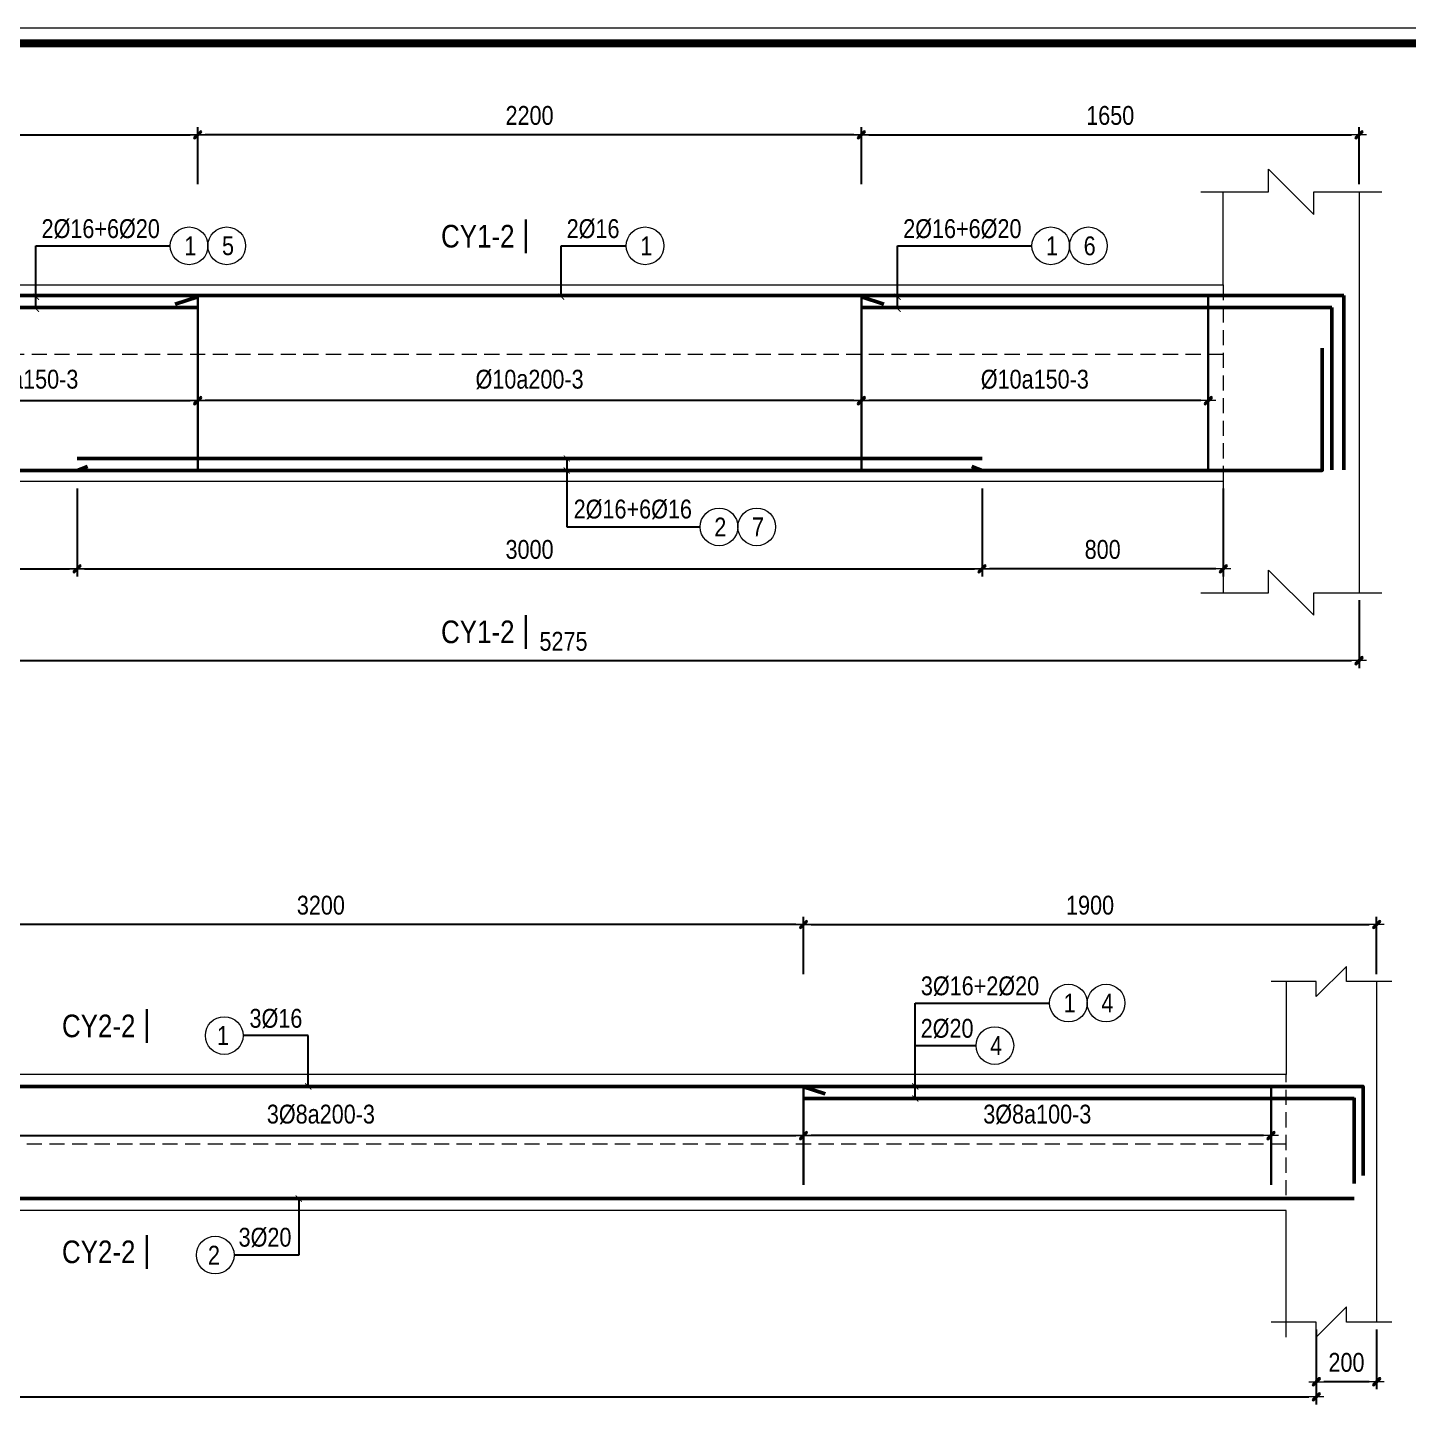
# Model space of a CAD drawing. Header units: millimetres. Extents: x 397144 to 8960116, y 345581 to 674207.
# Drawn here: x 5048503 to 5053080, y 612521 to 617107 of the extents above; entities that cross this region are included whole.
import ezdxf
from ezdxf.enums import TextEntityAlignment as Align
from ezdxf.xclip import XClip

# ---------------------------------------------------------------- set-up
doc = ezdxf.new("R2010")
doc.units = ezdxf.units.MM
doc.header["$XCLIPFRAME"] = 0
doc.header["$PDSIZE"] = -10
doc.linetypes.add('HIDDEN', pattern=[0.375, 0.25, -0.125])
doc.layers.get('0').update_dxf_attribs({"linetype": 'CONTINUOUS'})
doc.layers.get('Defpoints').update_dxf_attribs({"color": 12, "linetype": 'CONTINUOUS'})
for name, color, linetype, lineweight in [('CDAI', 8, 'CONTINUOUS', 30), ('CTHEP', 2, 'CONTINUOUS', 50), ('DBAO', 3, 'CONTINUOUS', 20), ('DGIONG', 4, 'CONTINUOUS', 13), ('KTH', 150, 'CONTINUOUS', 5), ('Net khuat', 8, 'HIDDEN', 13), ('STICK', 1, 'CONTINUOUS', 9), ('TEXT', 7, 'CONTINUOUS', 15)]:
    doc.layers.add(name, color=color, linetype=linetype, lineweight=lineweight)
doc.styles.add('Star-HelCon', font='VHELVCN_0.TTF')
doc.styles.add('TTP-HelCon', font='VHELVCN_0.TTF')
doc.styles.add('VNI-HELVE-CONDENSE', font='VHELVCN_0.TTF')
doc.dimstyles.new('kc-25', dxfattribs={"dimtxt": 62.5, "dimasz": 20, "dimexe": 20, "dimexo": 50, "dimgap": 25, "dimtad": 3, "dimdec": 0, "dimzin": 0, "dimdsep": 46, "dimtxsty": 'VNI-HELVE-CONDENSE', "dimblk": 'DIM', "dimcen": 2.5, "dimclrd": 256, "dimclre": 154, "dimclrt": 7, "dimaunit": 1, "dimadec": 0, "dimazin": 0, "dimtfac": 1, "dimtdec": 0, "dimtix": 1, "dimtmove": 0, "dimatfit": 3, "dimldrblk": 'DOT', "dimfxl": 1, "dimtolj": 1, "dimtzin": 0, "dimarcsym": 0})
doc.dimstyles.new('TTP-25', dxfattribs={"dimscale": 25, "dimtxt": 2.5, "dimasz": 1, "dimexe": 1, "dimexo": 1, "dimgap": 0.09, "dimtad": 0, "dimdec": 4, "dimrnd": 5, "dimzin": 9, "dimdsep": 46, "dimtxsty": 'TTP-HelCon', "dimblk": 'Stick1', "dimcen": 0.09, "dimdle": 1.5, "dimclrd": 256, "dimclre": 256, "dimclrt": 7, "dimadec": 0, "dimazin": 0, "dimtfac": 1, "dimtdec": 4, "dimtmove": 0, "dimatfit": 3, "dimldrblk": '_ArchTick1', "dimfxl": 1, "dimtvp": 1, "dimtolj": 1, "dimtzin": 0, "dimarcsym": 0})

# ---------------------------------------------------------------- blocks, each defined once
blk = doc.blocks.new('Stick1')
at = {"layer": 'STICK'}
h = blk.add_hatch(color=256, dxfattribs=at)
edge = h.paths.add_edge_path()
edge.add_line((0.3, 0.5), (-0.5, -0.3))
edge.add_arc((-0.4, -0.4), 0.141, 135, 315)
edge.add_line((-0.3, -0.5), (0.5, 0.3))
edge.add_arc((0.4, 0.4), 0.141, 315, 495)
blk.add_line((1, 0), (-1, 0), dxfattribs=at)
blk.add_lwpolyline([(0.3, 0.5), (-0.5, -0.3, 1), (-0.3, -0.5), (0.5, 0.3, 1), (0.3, 0.5, 1)], format="xyb", dxfattribs=at)
blk = doc.blocks.new('*D1271')
at = {"layer": 'Defpoints', "color": 0, "transparency": 16777216}
for p in [(5052917.1, 616751.5), (5051267.1, 616562.5), (5052917.1, 616562.5)]:
    blk.add_point(p, dxfattribs=at)
at = {"layer": 'KTH', "lineweight": -2, "transparency": 16777216}
for p, q in [((5051267.1, 616587.5), (5051267.1, 616776.5)), ((5052917.1, 616587.5), (5052917.1, 616776.5)), ((5051292.1, 616751.5), (5052892.1, 616751.5))]:
    blk.add_line(p, q, dxfattribs=at)
at = {"layer": 'KTH', "lineweight": -2, "transparency": 16777216, "xscale": 25, "yscale": 25, "zscale": 25, "rotation": 180}
blk.add_blockref('Stick1', (5051267.1, 616751.5), dxfattribs=at)
at = {"layer": 'KTH', "lineweight": -2, "transparency": 16777216, "xscale": 25, "yscale": 25, "zscale": 25}
blk.add_blockref('Stick1', (5052917.1, 616751.5), dxfattribs=at)
at = {"layer": 'KTH', "color": 7, "transparency": 16777216, "insert": (5052092.1, 616815.4), "char_height": 62.5, "attachment_point": 5, "style": 'TTP-HelCon'}
blk.add_mtext('\\A1;1650', dxfattribs=at)
blk = doc.blocks.new('_ArchTick1')
at = {"color": 0, "const_width": 3.81}
blk.add_lwpolyline([(-12.7, -12.7), (12.7, 12.7)], dxfattribs=at)
blk = doc.blocks.new('*D1272')
at = {"layer": 'Defpoints', "color": 0, "transparency": 16777216}
for p in [(5049067.1, 616751.5), (5049067.1, 616562.5), (5051267.1, 616562.5)]:
    blk.add_point(p, dxfattribs=at)
at = {"layer": 'KTH', "lineweight": -2, "transparency": 16777216}
for p, q in [((5049067.1, 616587.5), (5049067.1, 616776.5)), ((5051267.1, 616587.5), (5051267.1, 616776.5)), ((5051242.1, 616751.5), (5049092.1, 616751.5))]:
    blk.add_line(p, q, dxfattribs=at)
at = {"layer": 'KTH', "lineweight": -2, "transparency": 16777216, "xscale": 25, "yscale": 25, "zscale": 25, "rotation": 180}
blk.add_blockref('Stick1', (5049067.1, 616751.5), dxfattribs=at)
at = {"layer": 'KTH', "lineweight": -2, "transparency": 16777216, "xscale": 25, "yscale": 25, "zscale": 25}
blk.add_blockref('Stick1', (5051267.1, 616751.5), dxfattribs=at)
at = {"layer": 'KTH', "color": 7, "transparency": 16777216, "insert": (5050167.1, 616815.4), "char_height": 62.5, "attachment_point": 5, "style": 'TTP-HelCon'}
blk.add_mtext('\\A1;2200', dxfattribs=at)
blk = doc.blocks.new('*D1273')
at = {"layer": 'Defpoints', "color": 0, "transparency": 16777216}
for p in [(5049067.1, 616751.5), (5047642.1, 616562.5), (5049067.1, 616562.5)]:
    blk.add_point(p, dxfattribs=at)
at = {"layer": 'KTH', "lineweight": -2, "transparency": 16777216}
for p, q in [((5047642.1, 616587.5), (5047642.1, 616776.5)), ((5049067.1, 616587.5), (5049067.1, 616776.5)), ((5047667.1, 616751.5), (5049042.1, 616751.5))]:
    blk.add_line(p, q, dxfattribs=at)
at = {"layer": 'KTH', "lineweight": -2, "transparency": 16777216, "xscale": 25, "yscale": 25, "zscale": 25, "rotation": 180}
blk.add_blockref('Stick1', (5047642.1, 616751.5), dxfattribs=at)
at = {"layer": 'KTH', "lineweight": -2, "transparency": 16777216, "xscale": 25, "yscale": 25, "zscale": 25}
blk.add_blockref('Stick1', (5049067.1, 616751.5), dxfattribs=at)
at = {"layer": 'KTH', "color": 7, "transparency": 16777216, "insert": (5048354.6, 616815.4), "char_height": 62.5, "attachment_point": 5, "style": 'TTP-HelCon'}
blk.add_mtext('\\A1;1425', dxfattribs=at)
blk = doc.blocks.new('*D1294')
at = {"layer": 'Defpoints', "color": 0, "transparency": 16777216}
for p in [(5047642.1, 615234.1), (5052917.1, 615234.1), (5052917.1, 615008.8)]:
    blk.add_point(p, dxfattribs=at)
at = {"layer": 'KTH', "lineweight": -2, "transparency": 16777216}
for p, q in [((5047642.1, 615209.1), (5047642.1, 614983.8)), ((5052917.1, 615209.1), (5052917.1, 614983.8)), ((5047667.1, 615008.8), (5052892.1, 615008.8))]:
    blk.add_line(p, q, dxfattribs=at)
at = {"layer": 'KTH', "lineweight": -2, "transparency": 16777216, "xscale": 25, "yscale": 25, "zscale": 25, "rotation": 180}
blk.add_blockref('Stick1', (5047642.1, 615008.8), dxfattribs=at)
at = {"layer": 'KTH', "lineweight": -2, "transparency": 16777216, "xscale": 25, "yscale": 25, "zscale": 25}
blk.add_blockref('Stick1', (5052917.1, 615008.8), dxfattribs=at)
at = {"layer": 'KTH', "color": 7, "transparency": 16777216, "insert": (5050279.6, 615072.6), "char_height": 62.5, "attachment_point": 5, "style": 'TTP-HelCon'}
blk.add_mtext('\\A1;5275', dxfattribs=at)
blk = doc.blocks.new('*D1297')
at = {"layer": 'Defpoints', "color": 0, "transparency": 16777216}
for p in [(5047917.1, 616025.1), (5049067.1, 616025.1), (5049067.1, 615870.6)]:
    blk.add_point(p, dxfattribs=at)
at = {"layer": 'KTH', "lineweight": -2, "transparency": 16777216}
for p, q in [((5047917.1, 616000.1), (5047917.1, 615845.6)), ((5049067.1, 616000.1), (5049067.1, 615845.6)), ((5047942.1, 615870.6), (5049042.1, 615870.6))]:
    blk.add_line(p, q, dxfattribs=at)
at = {"layer": 'KTH', "lineweight": -2, "transparency": 16777216, "xscale": 25, "yscale": 25, "zscale": 25, "rotation": 180}
blk.add_blockref('Stick1', (5047917.1, 615870.6), dxfattribs=at)
at = {"layer": 'KTH', "lineweight": -2, "transparency": 16777216, "xscale": 25, "yscale": 25, "zscale": 25}
blk.add_blockref('Stick1', (5049067.1, 615870.6), dxfattribs=at)
at = {"layer": 'KTH', "color": 7, "transparency": 16777216, "insert": (5048492.1, 615940.5), "char_height": 62.5, "attachment_point": 5, "style": 'TTP-HelCon'}
blk.add_mtext('\\A1;Þ10a150-3', dxfattribs=at)
blk = doc.blocks.new('*D1298')
at = {"layer": 'Defpoints', "color": 0, "transparency": 16777216}
for p in [(5049067.1, 616025.1), (5051267.1, 616025.1), (5049067.1, 615870.6)]:
    blk.add_point(p, dxfattribs=at)
at = {"layer": 'KTH', "lineweight": -2, "transparency": 16777216}
for p, q in [((5049067.1, 616000.1), (5049067.1, 615845.6)), ((5051267.1, 616000.1), (5051267.1, 615845.6)), ((5051242.1, 615870.6), (5049092.1, 615870.6))]:
    blk.add_line(p, q, dxfattribs=at)
at = {"layer": 'KTH', "lineweight": -2, "transparency": 16777216, "xscale": 25, "yscale": 25, "zscale": 25, "rotation": 180}
blk.add_blockref('Stick1', (5049067.1, 615870.6), dxfattribs=at)
at = {"layer": 'KTH', "lineweight": -2, "transparency": 16777216, "xscale": 25, "yscale": 25, "zscale": 25}
blk.add_blockref('Stick1', (5051267.1, 615870.6), dxfattribs=at)
at = {"layer": 'KTH', "color": 7, "transparency": 16777216, "insert": (5050167.1, 615940.5), "char_height": 62.5, "attachment_point": 5, "style": 'TTP-HelCon'}
blk.add_mtext('\\A1;Þ10a200-3', dxfattribs=at)
blk = doc.blocks.new('*D1299')
at = {"layer": 'Defpoints', "color": 0, "transparency": 16777216}
for p in [(5051267.1, 616025.1), (5052417.1, 616025.1), (5051267.1, 615870.6)]:
    blk.add_point(p, dxfattribs=at)
at = {"layer": 'KTH', "lineweight": -2, "transparency": 16777216}
for p, q in [((5051267.1, 616000.1), (5051267.1, 615845.6)), ((5052417.1, 616000.1), (5052417.1, 615845.6)), ((5052392.1, 615870.6), (5051292.1, 615870.6))]:
    blk.add_line(p, q, dxfattribs=at)
at = {"layer": 'KTH', "lineweight": -2, "transparency": 16777216, "xscale": 25, "yscale": 25, "zscale": 25, "rotation": 180}
blk.add_blockref('Stick1', (5051267.1, 615870.6), dxfattribs=at)
at = {"layer": 'KTH', "lineweight": -2, "transparency": 16777216, "xscale": 25, "yscale": 25, "zscale": 25}
blk.add_blockref('Stick1', (5052417.1, 615870.6), dxfattribs=at)
at = {"layer": 'KTH', "color": 7, "transparency": 16777216, "insert": (5051842.1, 615940.5), "char_height": 62.5, "attachment_point": 5, "style": 'TTP-HelCon'}
blk.add_mtext('\\A1;Þ10a150-3', dxfattribs=at)
blk = doc.blocks.new('DIM')
h = blk.add_hatch(color=1)
h.paths.add_polyline_path([(0.49, 0.29, 1), (0.29, 0.49), (-0.19, 0), (0.19, 0)])
h.paths.add_polyline_path([(0.19, 0), (-0.19, 0), (-0.49, -0.29, 1), (-0.29, -0.49)])
at = {"color": 9}
for p, q in [((-0.19, 0), (-1.5, 0)), ((0.19, 0), (1.5, 0))]:
    blk.add_line(p, q, dxfattribs=at)
at = {"color": 1}
for p, q in [((-0.49, -0.29), (0.29, 0.49)), ((-0.29, -0.49), (0.49, 0.29)), ((-0.19, 0), (0.19, 0))]:
    blk.add_line(p, q, dxfattribs=at)
blk.add_arc((-0.39, -0.39), 0.138, 135, 315, dxfattribs=at)
blk = doc.blocks.new('*D1300')
at = {"layer": 'Defpoints', "color": 0, "transparency": 16777216}
for p in [(5051075.3, 613508.8), (5052625.3, 613492.3), (5051075.3, 613434.8)]:
    blk.add_point(p, dxfattribs=at)
at = {"layer": 'KTH', "lineweight": -2, "transparency": 16777216}
for p, q in [((5051075.3, 613483.8), (5051075.3, 613409.8)), ((5052625.3, 613467.3), (5052625.3, 613409.8)), ((5052600.3, 613434.8), (5051100.3, 613434.8))]:
    blk.add_line(p, q, dxfattribs=at)
at = {"layer": 'KTH', "lineweight": -2, "transparency": 16777216, "xscale": 25, "yscale": 25, "zscale": 25, "rotation": 180}
blk.add_blockref('Stick1', (5051075.3, 613434.8), dxfattribs=at)
at = {"layer": 'KTH', "lineweight": -2, "transparency": 16777216, "xscale": 25, "yscale": 25, "zscale": 25}
blk.add_blockref('Stick1', (5052625.3, 613434.8), dxfattribs=at)
at = {"layer": 'KTH', "color": 7, "transparency": 16777216, "insert": (5051850.3, 613504.7), "char_height": 62.5, "attachment_point": 5, "style": 'TTP-HelCon'}
blk.add_mtext('\\A1;3Þ8a100-3', dxfattribs=at)
blk = doc.blocks.new('*D1301')
at = {"layer": 'Defpoints', "color": 0, "transparency": 16777216}
for p in [(5047875.3, 613504.8), (5051075.3, 613508.8), (5051075.3, 613434.8)]:
    blk.add_point(p, dxfattribs=at)
at = {"layer": 'KTH', "lineweight": -2, "transparency": 16777216}
for p, q in [((5047875.3, 613479.8), (5047875.3, 613409.8)), ((5051075.3, 613483.8), (5051075.3, 613409.8)), ((5047900.3, 613434.8), (5051050.3, 613434.8))]:
    blk.add_line(p, q, dxfattribs=at)
at = {"layer": 'KTH', "lineweight": -2, "transparency": 16777216, "xscale": 25, "yscale": 25, "zscale": 25, "rotation": 180}
blk.add_blockref('Stick1', (5047875.3, 613434.8), dxfattribs=at)
at = {"layer": 'KTH', "lineweight": -2, "transparency": 16777216, "xscale": 25, "yscale": 25, "zscale": 25}
blk.add_blockref('Stick1', (5051075.3, 613434.8), dxfattribs=at)
at = {"layer": 'KTH', "color": 7, "transparency": 16777216, "insert": (5049475.3, 613504.7), "char_height": 62.5, "attachment_point": 5, "style": 'TTP-HelCon'}
blk.add_mtext('\\A1;3Þ8a200-3', dxfattribs=at)
blk = doc.blocks.new('*D1302')
at = {"layer": 'Defpoints', "color": 0, "transparency": 16777216}
for p in [(5052975.3, 614134.2), (5051075.3, 613945.2), (5052975.3, 613945.2)]:
    blk.add_point(p, dxfattribs=at)
at = {"layer": 'KTH', "lineweight": -2, "transparency": 16777216}
for p, q in [((5051075.3, 613970.2), (5051075.3, 614159.2)), ((5052975.3, 613970.2), (5052975.3, 614159.2)), ((5051100.3, 614134.2), (5052950.3, 614134.2))]:
    blk.add_line(p, q, dxfattribs=at)
at = {"layer": 'KTH', "lineweight": -2, "transparency": 16777216, "xscale": 25, "yscale": 25, "zscale": 25, "rotation": 180}
blk.add_blockref('Stick1', (5051075.3, 614134.2), dxfattribs=at)
at = {"layer": 'KTH', "lineweight": -2, "transparency": 16777216, "xscale": 25, "yscale": 25, "zscale": 25}
blk.add_blockref('Stick1', (5052975.3, 614134.2), dxfattribs=at)
at = {"layer": 'KTH', "color": 7, "transparency": 16777216, "insert": (5052025.3, 614198), "char_height": 62.5, "attachment_point": 5, "style": 'TTP-HelCon'}
blk.add_mtext('\\A1;1900', dxfattribs=at)
blk = doc.blocks.new('*D1304')
at = {"layer": 'Defpoints', "color": 0, "transparency": 16777216}
for p in [(5041575.3, 612766.8), (5052775.3, 612766.8), (5052775.3, 612568.8)]:
    blk.add_point(p, dxfattribs=at)
at = {"layer": 'KTH', "lineweight": -2, "transparency": 16777216}
for p, q in [((5041575.3, 612741.8), (5041575.3, 612543.8)), ((5052775.3, 612741.8), (5052775.3, 612543.8)), ((5041600.3, 612568.8), (5052750.3, 612568.8))]:
    blk.add_line(p, q, dxfattribs=at)
at = {"layer": 'KTH', "lineweight": -2, "transparency": 16777216, "xscale": 25, "yscale": 25, "zscale": 25, "rotation": 180}
blk.add_blockref('Stick1', (5041575.3, 612568.8), dxfattribs=at)
at = {"layer": 'KTH', "lineweight": -2, "transparency": 16777216, "xscale": 25, "yscale": 25, "zscale": 25}
blk.add_blockref('Stick1', (5052775.3, 612568.8), dxfattribs=at)
at = {"layer": 'KTH', "color": 7, "transparency": 16777216, "insert": (5047175.3, 612632.7), "char_height": 62.5, "attachment_point": 5, "style": 'TTP-HelCon'}
blk.add_mtext('\\A1;11200', dxfattribs=at)
blk = doc.blocks.new('*D1305')
at = {"layer": 'Defpoints', "color": 0, "transparency": 16777216}
for p in [(5052775.3, 612816.8), (5052975.3, 612816.8), (5052775.3, 612618.8)]:
    blk.add_point(p, dxfattribs=at)
at = {"layer": 'KTH', "lineweight": -2, "transparency": 16777216}
for p, q in [((5052775.3, 612791.8), (5052775.3, 612593.8)), ((5052975.3, 612791.8), (5052975.3, 612593.8)), ((5052950.3, 612618.8), (5052800.3, 612618.8))]:
    blk.add_line(p, q, dxfattribs=at)
at = {"layer": 'KTH', "lineweight": -2, "transparency": 16777216, "xscale": 25, "yscale": 25, "zscale": 25, "rotation": 180}
blk.add_blockref('Stick1', (5052775.3, 612618.8), dxfattribs=at)
at = {"layer": 'KTH', "lineweight": -2, "transparency": 16777216, "xscale": 25, "yscale": 25, "zscale": 25}
blk.add_blockref('Stick1', (5052975.3, 612618.8), dxfattribs=at)
at = {"layer": 'KTH', "color": 7, "transparency": 16777216, "insert": (5052875.3, 612682.7), "char_height": 62.5, "attachment_point": 5, "style": 'TTP-HelCon'}
blk.add_mtext('\\A1;200', dxfattribs=at)
blk = doc.blocks.new('*D1306')
at = {"layer": 'Defpoints', "color": 0, "transparency": 16777216}
for p in [(5047875.3, 614134.2), (5047875.3, 613945.2), (5051075.3, 613945.2)]:
    blk.add_point(p, dxfattribs=at)
at = {"layer": 'KTH', "lineweight": -2, "transparency": 16777216}
for p, q in [((5047875.3, 613970.2), (5047875.3, 614159.2)), ((5051075.3, 613970.2), (5051075.3, 614159.2)), ((5051050.3, 614134.2), (5047900.3, 614134.2))]:
    blk.add_line(p, q, dxfattribs=at)
at = {"layer": 'KTH', "lineweight": -2, "transparency": 16777216, "xscale": 25, "yscale": 25, "zscale": 25, "rotation": 180}
blk.add_blockref('Stick1', (5047875.3, 614134.2), dxfattribs=at)
at = {"layer": 'KTH', "lineweight": -2, "transparency": 16777216, "xscale": 25, "yscale": 25, "zscale": 25}
blk.add_blockref('Stick1', (5051075.3, 614134.2), dxfattribs=at)
at = {"layer": 'KTH', "color": 7, "transparency": 16777216, "insert": (5049475.3, 614198), "char_height": 62.5, "attachment_point": 5, "style": 'TTP-HelCon'}
blk.add_mtext('\\A1;3200', dxfattribs=at)
blk = doc.blocks.new('*D1325')
at = {"layer": 'Defpoints', "color": 0, "transparency": 16777216}
for p in [(5047867.1, 615604.1), (5048667.1, 615604.1), (5048667.1, 615313.2)]:
    blk.add_point(p, dxfattribs=at)
at = {"layer": 'KTH', "lineweight": -2, "transparency": 16777216}
for p, q in [((5047867.1, 615579.1), (5047867.1, 615288.2)), ((5048667.1, 615579.1), (5048667.1, 615288.2)), ((5047892.1, 615313.2), (5048642.1, 615313.2))]:
    blk.add_line(p, q, dxfattribs=at)
at = {"layer": 'KTH', "lineweight": -2, "transparency": 16777216, "xscale": 25, "yscale": 25, "zscale": 25, "rotation": 180}
blk.add_blockref('Stick1', (5047867.1, 615313.2), dxfattribs=at)
at = {"layer": 'KTH', "lineweight": -2, "transparency": 16777216, "xscale": 25, "yscale": 25, "zscale": 25}
blk.add_blockref('Stick1', (5048667.1, 615313.2), dxfattribs=at)
at = {"layer": 'KTH', "color": 7, "transparency": 16777216, "insert": (5048267.1, 615377), "char_height": 62.5, "attachment_point": 5, "style": 'TTP-HelCon'}
blk.add_mtext('\\A1;800', dxfattribs=at)
blk = doc.blocks.new('*D1323')
at = {"layer": 'Defpoints', "color": 0, "transparency": 16777216}
for p in [(5051667.1, 615604.1), (5052467.1, 615604.1), (5051667.1, 615313.2)]:
    blk.add_point(p, dxfattribs=at)
at = {"layer": 'KTH', "lineweight": -2, "transparency": 16777216}
for p, q in [((5051667.1, 615579.1), (5051667.1, 615288.2)), ((5052467.1, 615579.1), (5052467.1, 615288.2)), ((5052442.1, 615313.2), (5051692.1, 615313.2))]:
    blk.add_line(p, q, dxfattribs=at)
at = {"layer": 'KTH', "lineweight": -2, "transparency": 16777216, "xscale": 25, "yscale": 25, "zscale": 25, "rotation": 180}
blk.add_blockref('Stick1', (5051667.1, 615313.2), dxfattribs=at)
at = {"layer": 'KTH', "lineweight": -2, "transparency": 16777216, "xscale": 25, "yscale": 25, "zscale": 25}
blk.add_blockref('Stick1', (5052467.1, 615313.2), dxfattribs=at)
at = {"layer": 'KTH', "color": 7, "transparency": 16777216, "insert": (5052067.1, 615377), "char_height": 62.5, "attachment_point": 5, "style": 'TTP-HelCon'}
blk.add_mtext('\\A1;800', dxfattribs=at)
blk = doc.blocks.new('*D1324')
at = {"layer": 'Defpoints', "color": 0, "transparency": 16777216}
for p in [(5048667.1, 615604.1), (5051667.1, 615547.8), (5051667.1, 615313.2)]:
    blk.add_point(p, dxfattribs=at)
at = {"layer": 'KTH', "lineweight": -2, "transparency": 16777216}
for p, q in [((5048667.1, 615579.1), (5048667.1, 615288.2)), ((5051667.1, 615522.8), (5051667.1, 615288.2)), ((5048692.1, 615313.2), (5051642.1, 615313.2))]:
    blk.add_line(p, q, dxfattribs=at)
at = {"layer": 'KTH', "lineweight": -2, "transparency": 16777216, "xscale": 25, "yscale": 25, "zscale": 25, "rotation": 180}
blk.add_blockref('Stick1', (5048667.1, 615313.2), dxfattribs=at)
at = {"layer": 'KTH', "lineweight": -2, "transparency": 16777216, "xscale": 25, "yscale": 25, "zscale": 25}
blk.add_blockref('Stick1', (5051667.1, 615313.2), dxfattribs=at)
at = {"layer": 'KTH', "color": 7, "transparency": 16777216, "insert": (5050167.1, 615377), "char_height": 62.5, "attachment_point": 5, "style": 'TTP-HelCon'}
blk.add_mtext('\\A1;3000', dxfattribs=at)
blk = doc.blocks.new('MC')
at = {"layer": 'CTHEP', "const_width": 10}
blk.add_lwpolyline([(0, 150), (0, 0)], dxfattribs=at)
at = {"layer": 'TEXT', "style": 'TTP-HelCon'}
blk.add_attdef('A', text='', height=100, dxfattribs=at).set_placement((-50, 25.5), align=Align.RIGHT)
blk = doc.blocks.new('CHG_XX_Khung ten')
blk.add_lwpolyline([(15, 579), (826, 579), (826, 15), (15, 15)], close=True)
at = {"color": 4, "linetype": 'Continuous', "const_width": 1}
blk.add_lwpolyline([(17, 577), (824, 577), (824, 17), (17, 17)], close=True, dxfattribs=at)
blk = doc.blocks.new('CX-37')
at = {"layer": 'CTHEP'}
for p, q in [((5128741.83394, 564224.46289), (5096651.83396, 564224.5159)), ((5096805.55901, 563915.51158), (5128583.48934, 563915.47222)), ((5103995.87946, 563602.47351), (5128672.60513, 563602.45631))]:
    blk.add_line(p, q, dxfattribs=at)
at = {"layer": 'DBAO'}
blk.add_lwpolyline([(5128771.83395, 563243.52348), (5128771.83395, 564263.41532), (5103569.7402, 564263.45031)], dxfattribs=at)
at = {"layer": 'Net khuat', "ltscale": 200}
blk.add_lwpolyline([(5096621.83396, 564033.5267), (5128771.83395, 564033.5267)], dxfattribs=at)

msp = doc.modelspace()

# ---------------------------------------------------------------- linework, layer by layer
at = {"layer": 'CDAI', "ltscale": 52.5}
for p, q in [((5049067.09093, 616219.12474), (5049067.09093, 615639.12474)), ((5051267.09093, 616219.12474), (5051267.09093, 615639.12474)), ((5052417.09093, 616219.12474), (5052417.09093, 615639.12474)), ((5051075.33496, 613601.80505), (5051075.33496, 613271.80505)), ((5052625.33496, 613601.80505), (5052625.33496, 613271.80505))]:
    msp.add_line(p, q, dxfattribs=at)
at = {"layer": 'CTHEP'}
for p, q in [((5052867.09093, 616219.12474), (5042262.09093, 616219.12474)), ((5048992.09093, 616190.12474), (5049067.09093, 616215.12474)), ((5051342.09093, 616190.12474), (5051267.09093, 616215.12474)), ((5052867.09093, 615640.96139), (5052867.09093, 616219.12474)), ((5049067.09093, 616179.12474), (5046217.09093, 616179.12474)), ((5049067.09093, 616179.12474), (5046217.09093, 616179.12474)), ((5052827.09093, 616179.12474), (5051267.09093, 616179.12474)), ((5052827.09093, 615640.96139), (5052827.09093, 616179.12474)), ((5048667.09093, 615679.12474), (5051667.09093, 615679.12474)), ((5048701.23215, 615652.39586), (5048667.09093, 615639.12474)), ((5051632.94971, 615652.39586), (5051667.09093, 615639.12474)), ((5052900.33496, 613275.80505), (5052900.33496, 613559.95122))]:
    msp.add_line(p, q, dxfattribs=at)
for points in [[(5042340.77914, 615997.35782), (5042340.77914, 615639.12474), (5052794.80653, 615639.12474), (5052794.80653, 616044.25643)], [(5052930.33496, 613302.78338), (5052930.33496, 613302.78338), (5052930.33496, 613597.80505), (5045275.33497, 613597.80505)], [(5052900.33496, 613225.80505), (5045275.33497, 613225.80505)]]:
    msp.add_lwpolyline(points, dxfattribs=at)
at = {"layer": 'DBAO'}
for points in [[(5047867.09093, 616254.12474), (5052467.09093, 616254.12474), (5052467.09093, 616562.51908)], [(5052917.09093, 616562.51908), (5052917.09093, 616254.12474), (5052917.09093, 616254.12474), (5052917.09093, 615604.12474), (5052917.09093, 615604.12474), (5052917.09093, 615234.12474)], [(5047867.09093, 615604.12474), (5052467.09093, 615604.12474), (5052467.09093, 615234.12474)], [(5052675.33496, 613945.19939), (5052675.33496, 613636.80505), (5046275.33496, 613636.80505), (5046275.33496, 613945.19939)], [(5052975.33496, 613945.19939), (5052975.33496, 613636.80505), (5052975.33496, 613636.80505), (5052975.33496, 613236.80505), (5052975.33496, 613236.80505), (5052975.33496, 612816.80505)], [(5052675.33496, 612766.80505), (5052675.33496, 613186.80505), (5046275.33496, 613186.80505), (5046275.33496, 612766.80505)]]:
    msp.add_lwpolyline(points, dxfattribs=at)
at = {"layer": 'DGIONG'}
msp.add_lwpolyline([(5041305.03865, 617054.8672), (5058674.64408, 617054.8672), (5058674.64408, 602536.98804), (5041305.03865, 602536.98804)], close=True, dxfattribs=at)
msp.add_lwpolyline([(5041305.03865, 617054.8672), (5058674.64408, 617054.8672), (5058674.64408, 602536.98804), (5041305.03865, 602536.98804)], close=True, dxfattribs=at)
for points in [[(5052392.09093, 616562.51908), (5052617.09093, 616562.51908), (5052617.09093, 616637.51908), (5052767.09093, 616487.51908), (5052767.09093, 616562.51908), (5052992.09093, 616562.51908)], [(5052392.09093, 615234.12474), (5052617.09093, 615234.12474), (5052617.09093, 615309.12474), (5052767.09093, 615159.12474), (5052767.09093, 615234.12474), (5052992.09093, 615234.12474)], [(5053025.33496, 613945.19939), (5052875.33496, 613945.19939), (5052875.33496, 613995.19939), (5052775.33496, 613895.19939), (5052775.33496, 613945.19939), (5052625.33496, 613945.19939)], [(5053025.33496, 612816.80505), (5052875.33496, 612816.80505), (5052875.33496, 612866.80505), (5052775.33496, 612766.80505), (5052775.33496, 612816.80505), (5052625.33496, 612816.80505)]]:
    msp.add_lwpolyline(points, dxfattribs=at)
for centre in [(5049038.34621, 616383.63385), (5049163.34621, 616383.63385), (5050550.25707, 616383.63385), (5051894.83171, 616383.63385), (5052019.83171, 616383.63385), (5050795.23229, 615452.08048), (5050920.23229, 615452.08048), (5049154.83143, 613766.31416), (5049124.9704, 613038.76079)]:
    msp.add_circle(centre, 62.5, dxfattribs=at)
at = {"layer": 'Net khuat', "ltscale": 200}
for p, q in [((5052467.09093, 616254.12474), (5052467.09093, 615604.12474)), ((5042517.09093, 616025.10149), (5052467.09093, 616025.10149)), ((5052675.33496, 613236.80505), (5052675.33496, 613636.80505)), ((5052675.33496, 613406.80505), (5046275.33496, 613406.80505))]:
    msp.add_line(p, q, dxfattribs=at)

# ---------------------------------------------------------------- block references
at = {"xscale": 0.75, "yscale": 0.75, "zscale": 0.75}
for p, values in [((5050154.68232, 616358.93686), {'A': 'CY1-2'}), ((5050154.68232, 615047.68758), {'A': 'CY1-2'}), ((5048897.9854, 613741.61717), {'A': 'CY2-2'}), ((5048897.9854, 612992.83162), {'A': 'CY2-2'})]:
    msp.add_blockref('MC', p, dxfattribs=at).add_auto_attribs(values)
at = {"layer": 'DBAO'}
ref = msp.add_blockref('CX-37', (-76627.50903, 49849.59288), dxfattribs=at)
XClip(ref).set_block_clipping_path([(5096129.8041496612, 562618.9003874706), (5113386.7156403773, 564913.1328144962)])

# ---------------------------------------------------------------- texts
at = {"layer": 'TEXT', "style": 'TTP-HelCon'}
for s, p in [('2Þ16+6Þ20', (5048549.34419, 616409.4868, 0)), ('2Þ16', (5050290.13319, 616409.4868, 0)), ('2Þ16+6Þ20', (5051405.82968, 616409.4868, 0)), ('2Þ16+6Þ16', (5050313.34599, 615479.97754, 0)), ('3Þ16', (5049238.70532, 613792.16711, 0)), ('3Þ20', (5049202.52827, 613066.65785, 0))]:
    msp.add_text(s, height=62.5, dxfattribs=at).set_placement(p)
at = {"layer": 'TEXT', "style": 'Star-HelCon'}
for s, p in [('1', (5049042.51288, 616383.63385)), ('5', (5049167.51288, 616383.63385)), ('1', (5050554.42374, 616383.63385)), ('1', (5051898.99837, 616383.63385)), ('6', (5052023.99837, 616383.63385)), ('2', (5050799.39896, 615452.08048)), ('7', (5050924.39896, 615452.08048)), ('1', (5049150.66476, 613766.31416)), ('2', (5049120.80373, 613038.76079))]:
    msp.add_text(s, height=62.5, dxfattribs=at).set_placement(p, align=Align.MIDDLE)

# ---------------------------------------------------------------- dimensions: what is measured, and where the dimension line sits
at = {"layer": 'KTH'}
for base, p1, p2, picture, middle in [((5049067.09093, 616751.51908), (5047642.09093, 616562.51908), (5049067.09093, 616562.51908), '*D1273', (5048354.59093, 616815.35242)), ((5052917.09093, 616751.51908), (5051267.09093, 616562.51908), (5052917.09093, 616562.51908), '*D1271', (5052092.09093, 616815.35242)), ((5051667.09093, 615313.18993), (5052467.09093, 615604.12474), (5051667.09093, 615604.12474), '*D1323', (5052067.09093, 615377.02327)), ((5052975.33496, 614134.19939), (5051075.33496, 613945.19939), (5052975.33496, 613945.19939), '*D1302', (5052025.33496, 614198.03273)), ((5052775.33496, 612568.82718), (5041575.33496, 612766.80505), (5052775.33496, 612766.80505), '*D1304', (5047175.33496, 612632.66052))]:
    dim = msp.add_linear_dim(base=base, p1=p1, p2=p2, angle=180, dimstyle='TTP-25', override={"dimtmove": 1}, dxfattribs=at)
    dim.commit()
    dim.dimension.update_dxf_attribs({"geometry": picture, "text_midpoint": middle})
for base, p1, p2, picture, middle in [((5049067.09093, 616751.51908), (5051267.09093, 616562.51908), (5049067.09093, 616562.51908), '*D1272', (5050167.09093, 616815.35242)), ((5048667.09093, 615313.18993), (5047867.09093, 615604.12474), (5048667.09093, 615604.12474), '*D1325', (5048267.09093, 615377.02327)), ((5051667.09093, 615313.18993), (5048667.09093, 615604.12474), (5051667.09093, 615547.82615), '*D1324', (5050167.09093, 615377.02327)), ((5052917.09093, 615008.80391), (5047642.09093, 615234.12474), (5052917.09093, 615234.12474), '*D1294', (5050279.59093, 615072.63724)), ((5047875.33496, 614134.19939), (5051075.33496, 613945.19939), (5047875.33496, 613945.19939), '*D1306', (5049475.33496, 614198.03273)), ((5052775.33496, 612618.82718), (5052975.33496, 612816.80505), (5052775.33496, 612816.80505), '*D1305', (5052875.33496, 612682.66052))]:
    dim = msp.add_linear_dim(base=base, p1=p1, p2=p2, dimstyle='TTP-25', override={"dimtmove": 1}, dxfattribs=at)
    dim.commit()
    dim.dimension.update_dxf_attribs({"geometry": picture, "text_midpoint": middle})
for base, p1, p2, text, picture, middle in [((5049067.09093, 615870.59433), (5047917.09093, 616025.10149), (5049067.09093, 616025.10149), 'Þ10a150-3', '*D1297', (5048492.09093, 615940.511)), ((5051075.33496, 613434.80505), (5047875.33496, 613504.81823), (5051075.33496, 613508.80506), '3Þ8a200-3', '*D1301', (5049475.33496, 613504.72172))]:
    dim = msp.add_linear_dim(base=base, p1=p1, p2=p2, text=text, dimstyle='TTP-25', override={"dimtmove": 1}, dxfattribs=at)
    dim.commit()
    dim.dimension.update_dxf_attribs({"geometry": picture, "text_midpoint": middle})
for base, p1, p2, text, picture, middle in [((5049067.09093, 615870.59433), (5051267.09093, 616025.10149), (5049067.09093, 616025.10149), 'Þ10a200-3', '*D1298', (5050167.09093, 615940.511)), ((5051267.09093, 615870.59433), (5052417.09093, 616025.10149), (5051267.09093, 616025.10149), 'Þ10a150-3', '*D1299', (5051842.09093, 615940.511)), ((5051075.33496, 613434.80505), (5052625.33496, 613492.2784), (5051075.33496, 613508.80506), '3Þ8a100-3', '*D1300', (5051850.33496, 613504.72172))]:
    dim = msp.add_linear_dim(base=base, p1=p1, p2=p2, angle=180, text=text, dimstyle='TTP-25', override={"dimtmove": 1}, dxfattribs=at)
    dim.commit()
    dim.dimension.update_dxf_attribs({"geometry": picture, "text_midpoint": middle})

# ---------------------------------------------------------------- leaders
at = {"layer": 'DGIONG'}
for points in [[(5048530.83242, 616215.12474), (5048530.83216, 616383.63385), (5048975.84621, 616383.63385)], [(5048530.83242, 616175.12474), (5048530.83216, 616383.63385), (5048975.84621, 616383.63385)], [(5050271.62142, 616215.12474), (5050271.62115, 616383.63385), (5050487.75707, 616383.63385)], [(5051387.31791, 616215.12474), (5051387.31765, 616383.63385), (5051832.33171, 616383.63385)], [(5051387.31791, 616175.12474), (5051387.31765, 616383.63385), (5051832.33171, 616383.63385)], [(5050290.33423, 615679.12474), (5050290.33396, 615452.08048), (5050732.73229, 615452.08048)], [(5050290.33423, 615639.12474), (5050290.33396, 615452.08048), (5050732.73229, 615452.08048)], [(5049433.46709, 613597.80505), (5049433.46735, 613766.31416), (5049217.33143, 613766.31416)], [(5049401.79004, 613225.80505), (5049401.7903, 613038.76079), (5049187.4704, 613038.76079)]]:
    msp.add_leader(points, dimstyle='kc-25', override={"dimtad": 0, "dimldrblk": 'ArchTick', "dimfxl": 100, "dimarcsym": 1}, dxfattribs=at)

# ---------------------------------------------------------------- next in the draw order: block references
at = {"layer": 'KTH', "ltscale": 0.8, "xscale": 25.92478421702978, "yscale": 25.92478421702978, "zscale": 25.92478421702978}
msp.add_blockref('CHG_XX_Khung ten', (5040864.31732, 602096.26671), dxfattribs=at)

# ---------------------------------------------------------------- next in the draw order: linework, layer by layer
at = {"layer": 'CTHEP'}
msp.add_line((5051071.7171, 613597.80505), (5051146.7171, 613572.80505), dxfattribs=at)
msp.add_lwpolyline([(5051071.7171, 613557.80505), (5052900.33496, 613557.80505)], dxfattribs=at)
at = {"layer": 'DGIONG'}
for centre in [(5051953.42489, 613873.92973), (5052078.42489, 613873.92973), (5051709.68634, 613733.11667)]:
    msp.add_circle(centre, 62.5, dxfattribs=at)

# ---------------------------------------------------------------- next in the draw order: texts
at = {"layer": 'TEXT', "style": 'TTP-HelCon'}
for s, p in [('3Þ16+2Þ20', (5051464.42287, 613899.78268, 0)), ('2Þ20', (5051463.7562, 613758.96961, 0))]:
    msp.add_text(s, height=62.5, dxfattribs=at).set_placement(p)
at = {"layer": 'TEXT', "style": 'Star-HelCon'}
for s, p in [('1', (5051957.59156, 613873.92973)), ('4', (5052082.59156, 613873.92973)), ('4', (5051713.853, 613733.11667))]:
    msp.add_text(s, height=62.5, dxfattribs=at).set_placement(p, align=Align.MIDDLE)

# ---------------------------------------------------------------- next in the draw order: leaders
at = {"layer": 'DGIONG'}
for points in [[(5051445.9111, 613597.80505), (5051445.91084, 613873.92973), (5051890.92489, 613873.92973)], [(5051445.9111, 613557.80505), (5051445.91084, 613733.11667), (5051647.18634, 613733.11667)]]:
    msp.add_leader(points, dimstyle='kc-25', override={"dimtad": 0, "dimldrblk": 'ArchTick', "dimfxl": 100, "dimarcsym": 1}, dxfattribs=at)

doc.saveas('drawing.dxf')
